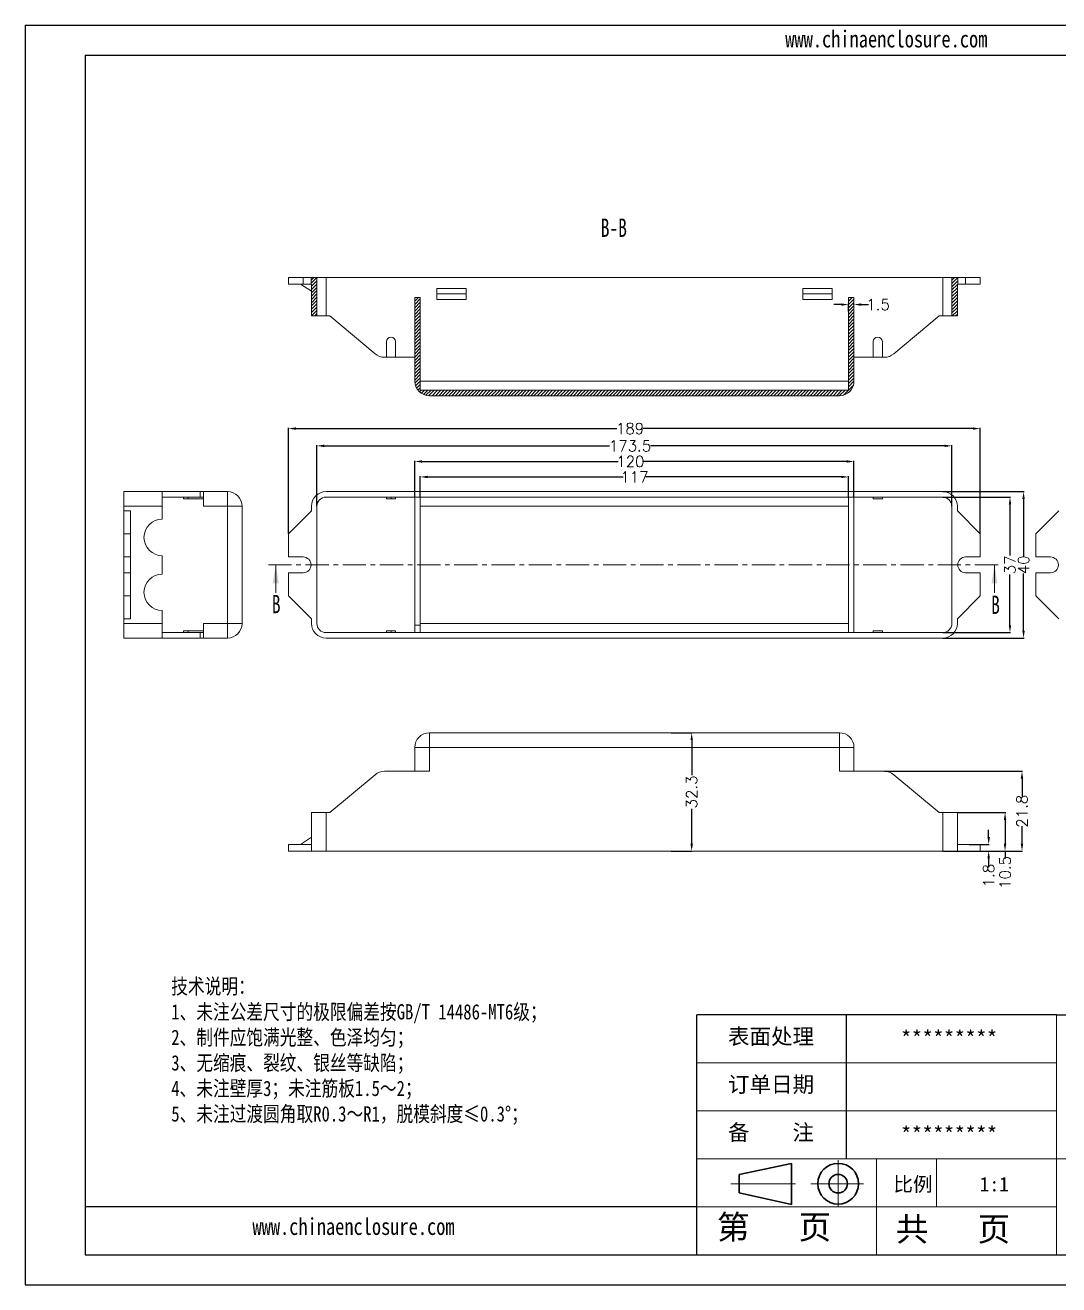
# Model space of a CAD drawing. Header units: inches. Extents: x -1052 to 256, y 228 to 572.
# Drawn here: x -1051.9 to -769.5, y 228.4 to 572.5 of the extents above; entities that cross this region are included whole.
import ezdxf

# ---------------------------------------------------------------- set-up
doc = ezdxf.new("R2010")
doc.units = ezdxf.units.IN
doc.linetypes.add('CENTER', pattern=[10.16, 6.35, -1.27, 1.27, -1.27])
doc.linetypes.add('CENTER2', pattern=[28.575, 19.05, -3.175, 3.175, -3.175])
doc.layers.add('文字', color=81, linetype='Continuous')
for name, color, linetype, lineweight in [('粗实线', 7, 'Continuous', 30), ('细实线', 3, 'Continuous', 9), ('细点划线', 2, 'CENTER2', 9)]:
    doc.layers.add(name, color=color, linetype=linetype, lineweight=lineweight)
doc.styles.add('SLDTEXTSTYLE6', font='TXT', dxfattribs={"width": 0.7})
doc.styles.get("Standard").update_dxf_attribs({"font": 'txt', "bigfont": 'gbcbig.shx'})
doc.styles.add('宋体', font='', dxfattribs={"width": 0.8, "height": 3.5})
doc.styles.get('宋体').set_extended_font_data('SimSun')
doc.dimstyles.new('2.5', dxfattribs={"dimtxt": 3, "dimasz": 2, "dimexe": 0.18, "dimexo": 0.0625, "dimgap": 0.09, "dimtad": 0, "dimdsep": 46, "dimtxsty": 'Standard', "dimcen": 2, "dimclrd": 3, "dimclre": 3, "dimclrt": 256, "dimadec": 0, "dimazin": 2, "dimtfac": 1, "dimtofl": 0, "dimtmove": 0, "dimatfit": 3, "dimfxl": 0, "dimtolj": 1, "dimtzin": 0, "dimarcsym": 0})
pattern_1 = [(45, (-940.0305, -574.25734), (-0.4490128, 0.4490128), [])]

# ---------------------------------------------------------------- blocks, each defined once
blk = doc.blocks.new('*D117')
at = {"color": 3, "lineweight": -2, "transparency": 16777216}
for p, q in [((-979.93, 433.61), (-979.93, 462.46)), ((-977.93, 462.28), (-890.21, 462.28)), ((-792.93, 462.28), (-883.03, 462.28)), ((-790.93, 433.61), (-790.93, 462.46))]:
    blk.add_line(p, q, dxfattribs=at)
at = {"color": 3, "transparency": 16777216}
for points in [[(-977.93, 462.61), (-977.93, 461.94), (-979.93, 462.28)], [(-792.93, 462.61), (-792.93, 461.94), (-790.93, 462.28)]]:
    blk.add_solid(points, dxfattribs=at)
at = {"layer": 'Defpoints', "color": 0, "transparency": 16777216}
for p in [(-790.93, 462.28), (-979.93, 433.55), (-790.93, 433.55)]:
    blk.add_point(p, dxfattribs=at)
at = {"transparency": 16777216, "insert": (-886.62, 462.28), "char_height": 3, "attachment_point": 5}
blk.add_mtext('\\A1;189', dxfattribs=at)
blk = doc.blocks.new('*D118')
at = {"color": 3, "lineweight": -2, "transparency": 16777216}
for p, q in [((-972.18, 441.11), (-972.18, 457.74)), ((-798.68, 441.11), (-798.68, 457.74)), ((-970.18, 457.56), (-892.21, 457.56)), ((-800.68, 457.56), (-881.03, 457.56))]:
    blk.add_line(p, q, dxfattribs=at)
at = {"color": 3, "transparency": 16777216}
for points in [[(-970.18, 457.89), (-970.18, 457.22), (-972.18, 457.56)], [(-800.68, 457.89), (-800.68, 457.22), (-798.68, 457.56)]]:
    blk.add_solid(points, dxfattribs=at)
at = {"layer": 'Defpoints', "color": 0, "transparency": 16777216}
for p in [(-798.68, 457.56), (-972.18, 441.05), (-798.68, 441.05)]:
    blk.add_point(p, dxfattribs=at)
at = {"transparency": 16777216, "insert": (-886.62, 457.56), "char_height": 3, "attachment_point": 5}
blk.add_mtext('\\A1;173.5', dxfattribs=at)
blk = doc.blocks.new('*D119')
at = {"color": 3, "lineweight": -2, "transparency": 16777216}
for p, q in [((-945.43, 443.61), (-945.43, 453.47)), ((-943.43, 453.29), (-889.87, 453.29)), ((-827.43, 453.29), (-883.19, 453.29)), ((-825.43, 443.61), (-825.43, 453.47))]:
    blk.add_line(p, q, dxfattribs=at)
at = {"color": 3, "transparency": 16777216}
for points in [[(-943.43, 453.62), (-943.43, 452.96), (-945.43, 453.29)], [(-827.43, 453.62), (-827.43, 452.96), (-825.43, 453.29)]]:
    blk.add_solid(points, dxfattribs=at)
at = {"layer": 'Defpoints', "color": 0, "transparency": 16777216}
for p in [(-825.43, 453.29), (-945.43, 443.55), (-825.43, 443.55)]:
    blk.add_point(p, dxfattribs=at)
at = {"transparency": 16777216, "insert": (-886.53, 453.29), "char_height": 3, "attachment_point": 5}
blk.add_mtext('\\A1;120', dxfattribs=at)
blk = doc.blocks.new('*D120')
at = {"color": 3, "lineweight": -2, "transparency": 16777216}
for p, q in [((-943.93, 443.61), (-943.93, 449.25)), ((-941.93, 449.07), (-888.52, 449.07)), ((-828.93, 449.07), (-882.34, 449.07)), ((-826.93, 443.61), (-826.93, 449.25))]:
    blk.add_line(p, q, dxfattribs=at)
at = {"color": 3, "transparency": 16777216}
for points in [[(-941.93, 449.4), (-941.93, 448.74), (-943.93, 449.07)], [(-828.93, 449.4), (-828.93, 448.74), (-826.93, 449.07)]]:
    blk.add_solid(points, dxfattribs=at)
at = {"layer": 'Defpoints', "color": 0, "transparency": 16777216}
for p in [(-826.93, 449.07), (-943.93, 443.55), (-826.93, 443.55)]:
    blk.add_point(p, dxfattribs=at)
at = {"transparency": 16777216, "insert": (-885.43, 449.07), "char_height": 3, "attachment_point": 5}
blk.add_mtext('\\A1;117', dxfattribs=at)
blk = doc.blocks.new('*D121')
at = {"color": 3, "lineweight": -2, "transparency": 16777216}
for p, q in [((-801.12, 445.05), (-778.92, 445.05)), ((-779.1, 443.05), (-779.1, 427.39)), ((-779.1, 407.05), (-779.1, 422.71)), ((-801.12, 405.05), (-778.92, 405.05))]:
    blk.add_line(p, q, dxfattribs=at)
at = {"color": 3, "transparency": 16777216}
for points in [[(-779.43, 443.05), (-778.77, 443.05), (-779.1, 445.05)], [(-779.43, 407.05), (-778.77, 407.05), (-779.1, 405.05)]]:
    blk.add_solid(points, dxfattribs=at)
at = {"layer": 'Defpoints', "color": 0, "transparency": 16777216}
for p in [(-801.18, 445.05), (-779.1, 445.05), (-801.18, 405.05)]:
    blk.add_point(p, dxfattribs=at)
at = {"transparency": 16777216, "insert": (-779.1, 425.05), "char_height": 3, "attachment_point": 5, "rotation": 90}
blk.add_mtext('\\A1;40', dxfattribs=at)
blk = doc.blocks.new('*D122')
at = {"color": 3, "lineweight": -2, "transparency": 16777216}
for p, q in [((-801.12, 443.55), (-782.63, 443.55)), ((-782.81, 441.55), (-782.81, 427.64)), ((-782.81, 408.55), (-782.81, 422.46)), ((-801.12, 406.55), (-782.63, 406.55))]:
    blk.add_line(p, q, dxfattribs=at)
at = {"color": 3, "transparency": 16777216}
for points in [[(-783.14, 441.55), (-782.48, 441.55), (-782.81, 443.55)], [(-783.14, 408.55), (-782.48, 408.55), (-782.81, 406.55)]]:
    blk.add_solid(points, dxfattribs=at)
at = {"layer": 'Defpoints', "color": 0, "transparency": 16777216}
for p in [(-801.18, 443.55), (-782.81, 443.55), (-801.18, 406.55)]:
    blk.add_point(p, dxfattribs=at)
at = {"transparency": 16777216, "insert": (-782.81, 425.05), "char_height": 3, "attachment_point": 5, "rotation": 90}
blk.add_mtext('\\A1;37', dxfattribs=at)
blk = doc.blocks.new('*D123')
at = {"color": 3, "lineweight": -2, "transparency": 16777216}
for p, q in [((-788.63, 350.68), (-788.63, 352.68)), ((-793.99, 348.68), (-788.45, 348.68)), ((-793.99, 346.88), (-788.45, 346.88)), ((-788.63, 344.88), (-788.63, 342.76))]:
    blk.add_line(p, q, dxfattribs=at)
at = {"color": 3, "transparency": 16777216}
for points in [[(-788.96, 350.68), (-788.29, 350.68), (-788.63, 348.68)], [(-788.96, 344.88), (-788.29, 344.88), (-788.63, 346.88)]]:
    blk.add_solid(points, dxfattribs=at)
at = {"layer": 'Defpoints', "color": 0, "transparency": 16777216}
for p in [(-794.06, 348.68), (-788.63, 348.68), (-794.06, 346.88)]:
    blk.add_point(p, dxfattribs=at)
at = {"transparency": 16777216, "insert": (-788.63, 340.17), "char_height": 3, "attachment_point": 5, "rotation": 90}
blk.add_mtext('\\A1;1.8', dxfattribs=at)
blk = doc.blocks.new('*D124')
at = {"color": 3, "lineweight": -2, "transparency": 16777216}
for p, q in [((-797.12, 357.38), (-783.97, 357.38)), ((-784.15, 355.38), (-784.15, 348.88)), ((-796.32, 346.88), (-783.97, 346.88)), ((-784.15, 346.88), (-784.15, 344.88))]:
    blk.add_line(p, q, dxfattribs=at)
at = {"color": 3, "transparency": 16777216}
for points in [[(-784.49, 355.38), (-783.82, 355.38), (-784.15, 357.38)], [(-784.49, 348.88), (-783.82, 348.88), (-784.15, 346.88)]]:
    blk.add_solid(points, dxfattribs=at)
at = {"layer": 'Defpoints', "color": 0, "transparency": 16777216}
for p in [(-797.18, 357.38), (-784.15, 357.38), (-796.38, 346.88)]:
    blk.add_point(p, dxfattribs=at)
at = {"transparency": 16777216, "insert": (-784.15, 341.04), "char_height": 3, "attachment_point": 5, "rotation": 90}
blk.add_mtext('\\A1;10.5', dxfattribs=at)
blk = doc.blocks.new('*D125')
at = {"color": 3, "lineweight": -2, "transparency": 16777216}
for p, q in [((-817.07, 368.68), (-779.34, 368.68)), ((-779.52, 366.68), (-779.52, 361.87)), ((-779.52, 348.88), (-779.52, 353.69)), ((-801.12, 346.88), (-779.34, 346.88))]:
    blk.add_line(p, q, dxfattribs=at)
at = {"color": 3, "transparency": 16777216}
for points in [[(-779.86, 366.68), (-779.19, 366.68), (-779.52, 368.68)], [(-779.86, 348.88), (-779.19, 348.88), (-779.52, 346.88)]]:
    blk.add_solid(points, dxfattribs=at)
at = {"layer": 'Defpoints', "color": 0, "transparency": 16777216}
for p in [(-817.14, 368.68), (-779.52, 368.68), (-801.18, 346.88)]:
    blk.add_point(p, dxfattribs=at)
at = {"transparency": 16777216, "insert": (-779.52, 357.78), "char_height": 3, "attachment_point": 5, "rotation": 90}
blk.add_mtext('\\A1;21.8', dxfattribs=at)
blk = doc.blocks.new('*D126')
at = {"color": 3, "lineweight": -2, "transparency": 16777216}
for p, q in [((-875.35, 379.18), (-869.6, 379.18)), ((-869.78, 377.18), (-869.78, 367.62)), ((-869.78, 348.88), (-869.78, 358.44)), ((-875.35, 346.88), (-869.6, 346.88))]:
    blk.add_line(p, q, dxfattribs=at)
at = {"color": 3, "transparency": 16777216}
for points in [[(-870.11, 377.18), (-869.44, 377.18), (-869.78, 379.18)], [(-870.11, 348.88), (-869.44, 348.88), (-869.78, 346.88)]]:
    blk.add_solid(points, dxfattribs=at)
at = {"layer": 'Defpoints', "color": 0, "transparency": 16777216}
for p in [(-875.41, 379.18), (-869.78, 379.18), (-875.41, 346.88)]:
    blk.add_point(p, dxfattribs=at)
at = {"transparency": 16777216, "insert": (-869.78, 363.03), "char_height": 3, "attachment_point": 5, "rotation": 90}
blk.add_mtext('\\A1;32.3', dxfattribs=at)
blk = doc.blocks.new('*D127')
at = {"color": 3, "lineweight": -2, "transparency": 16777216}
for p, q in [((-828.93, 496.15), (-830.93, 496.15)), ((-826.93, 494.23), (-826.93, 496.33)), ((-825.43, 496.14), (-825.43, 496.33)), ((-823.43, 496.15), (-821.43, 496.15))]:
    blk.add_line(p, q, dxfattribs=at)
at = {"color": 3, "transparency": 16777216}
for points in [[(-828.93, 496.48), (-828.93, 495.81), (-826.93, 496.15)], [(-823.43, 496.48), (-823.43, 495.81), (-825.43, 496.15)]]:
    blk.add_solid(points, dxfattribs=at)
at = {"layer": 'Defpoints', "color": 0, "transparency": 16777216}
for p in [(-825.43, 496.15), (-825.43, 496.08), (-826.93, 494.17)]:
    blk.add_point(p, dxfattribs=at)
at = {"transparency": 16777216, "insert": (-818.84, 496.15), "char_height": 3, "attachment_point": 5}
blk.add_mtext('\\A1;1.5', dxfattribs=at)

msp = doc.modelspace()

# ---------------------------------------------------------------- hatches: boundary and pattern name
at = {"linetype": 'Continuous', "lineweight": 0}
h = msp.add_hatch(dxfattribs=at)
h.set_pattern_fill('ANSI31', color=4, scale=0.2, style=0)
h.set_pattern_definition(pattern_1)
h.paths.add_polyline_path([(-973.682, 501.767), (-973.682, 493.067), (-972.182, 493.067), (-972.182, 503.567), (-973.782, 503.567), (-973.782, 501.767)], flags=0)
h = msp.add_hatch(dxfattribs=at)
h.set_pattern_fill('ANSI31', color=4, scale=0.2, style=0)
h.set_pattern_definition(pattern_1)
h.paths.add_polyline_path([(-798.682, 493.067), (-797.182, 493.067), (-797.182, 501.767), (-797.082, 501.767), (-797.082, 503.567), (-798.682, 503.567)], flags=0)
h = msp.add_hatch(dxfattribs=at)
h.set_pattern_fill('ANSI31', color=4, scale=0.2, style=0)
h.set_pattern_definition(pattern_1)
edge = h.paths.add_edge_path(flags=0)
edge.add_line((-826.932, 498.067), (-826.932, 472.767))
edge.add_line((-826.932, 472.767), (-943.932, 472.767))
edge.add_line((-943.932, 472.767), (-943.932, 498.067))
edge.add_line((-943.932, 498.067), (-945.432, 498.067))
edge.add_line((-945.432, 498.067), (-945.432, 475.267))
edge.add_arc((-941.432, 475.267), 4, 180, 270)
edge.add_line((-941.432, 471.267), (-829.432, 471.267))
edge.add_arc((-829.432, 475.267), 4, 270, 360)
edge.add_line((-825.432, 475.267), (-825.432, 498.067))
edge.add_line((-825.432, 498.067), (-826.932, 498.067))

# ---------------------------------------------------------------- linework, layer by layer
for p, q in [((-1051.891, 572.458), (-565.306, 572.458)), ((-1051.891, 572.458), (-1051.891, 228.408)), ((-1035.508, 564.266), (-573.498, 564.266)), ((-1035.508, 564.266), (-1035.508, 236.6)), ((-770.098, 302.133), (-868.398, 302.133)), ((-868.398, 236.6), (-868.398, 302.133)), ((-827.44, 262.813), (-827.44, 302.133)), ((-770.098, 302.133), (-573.498, 302.133)), ((-868.398, 249.706), (-1035.508, 249.706)), ((-1035.508, 236.6), (-573.498, 236.6)), ((-1051.891, 228.408), (-565.306, 228.408))]:
    msp.add_line(p, q)
at = {"color": 7, "linetype": 'Continuous', "lineweight": 15}
for p, q in [((-979.932, 501.767), (-979.932, 503.567)), ((-979.932, 503.567), (-975.932, 503.567)), ((-975.932, 501.767), (-975.932, 503.567)), ((-975.932, 503.567), (-973.782, 503.567)), ((-973.782, 503.567), (-973.782, 501.767)), ((-972.182, 503.567), (-973.782, 503.567)), ((-972.182, 493.067), (-972.182, 503.567)), ((-969.682, 503.567), (-972.182, 503.567)), ((-969.682, 493.067), (-969.682, 503.567)), ((-801.182, 503.567), (-969.682, 503.567)), ((-801.182, 503.567), (-801.182, 493.067)), ((-798.682, 503.567), (-801.182, 503.567)), ((-797.082, 503.567), (-798.682, 503.567)), ((-798.682, 503.567), (-798.682, 493.067)), ((-797.082, 503.567), (-797.082, 501.767)), ((-794.932, 503.567), (-797.082, 503.567)), ((-794.932, 501.767), (-794.932, 503.567)), ((-790.932, 503.567), (-794.932, 503.567)), ((-790.932, 503.567), (-790.932, 501.767)), ((-979.932, 501.767), (-975.932, 501.767)), ((-976.682, 501.767), (-973.682, 499.767)), ((-975.932, 501.767), (-973.782, 501.767)), ((-973.682, 501.767), (-973.782, 501.767)), ((-973.682, 493.067), (-973.682, 501.767)), ((-931.432, 500.567), (-939.432, 500.567)), ((-939.432, 500.567), (-939.432, 497.567)), ((-939.432, 499.067), (-931.432, 499.067)), ((-931.432, 497.567), (-931.432, 500.567)), ((-839.432, 500.567), (-831.432, 500.567)), ((-839.432, 497.567), (-839.432, 500.567)), ((-831.432, 499.067), (-839.432, 499.067)), ((-831.432, 500.567), (-831.432, 497.567)), ((-797.082, 501.767), (-797.182, 501.767)), ((-797.182, 501.767), (-797.182, 493.067)), ((-794.932, 501.767), (-797.082, 501.767)), ((-790.932, 501.767), (-794.932, 501.767)), ((-945.432, 475.267), (-945.432, 498.067)), ((-943.932, 498.067), (-945.432, 498.067)), ((-943.932, 498.067), (-943.932, 472.767)), ((-931.432, 497.567), (-939.432, 497.567)), ((-831.432, 497.567), (-839.432, 497.567)), ((-825.432, 498.067), (-826.932, 498.067)), ((-826.932, 472.767), (-826.932, 498.067)), ((-825.432, 498.067), (-825.432, 475.267)), ((-973.682, 493.067), (-972.182, 493.067)), ((-969.682, 493.067), (-972.182, 493.067)), ((-969.682, 493.067), (-968.682, 493.067)), ((-968.682, 493.067), (-956.297, 482.7)), ((-802.182, 493.067), (-814.568, 482.7)), ((-801.182, 493.067), (-802.182, 493.067)), ((-801.182, 493.067), (-798.682, 493.067)), ((-797.182, 493.067), (-798.682, 493.067)), ((-953.182, 481.767), (-953.182, 486.017)), ((-950.682, 486.017), (-950.682, 481.767)), ((-820.182, 486.017), (-820.182, 481.767)), ((-817.682, 481.767), (-817.682, 486.017)), ((-953.182, 481.767), (-953.729, 481.767)), ((-950.682, 481.767), (-953.182, 481.767)), ((-945.432, 481.767), (-950.682, 481.767)), ((-820.182, 481.767), (-825.432, 481.767)), ((-820.182, 481.767), (-817.682, 481.767)), ((-817.135, 481.767), (-817.682, 481.767)), ((-826.932, 475.267), (-943.932, 475.267)), ((-826.932, 472.767), (-943.932, 472.767)), ((-829.432, 471.267), (-941.432, 471.267)), ((-1024.926, 445.052), (-1014.426, 445.052)), ((-1024.926, 441.052), (-1024.926, 445.052)), ((-1014.426, 445.052), (-1014.426, 441.052)), ((-1014.426, 445.052), (-1004.059, 445.052)), ((-1004.059, 443.552), (-1004.059, 445.052)), ((-1004.059, 445.052), (-1003.126, 445.052)), ((-1003.126, 445.052), (-1003.126, 443.552)), ((-1003.126, 445.052), (-996.626, 445.052)), ((-996.626, 441.052), (-996.626, 445.052)), ((-801.182, 445.052), (-969.682, 445.052)), ((-1014.426, 441.052), (-1024.926, 441.052)), ((-1024.926, 439.802), (-1024.926, 441.052)), ((-1014.426, 443.552), (-1004.059, 443.552)), ((-1014.426, 437.552), (-1014.426, 441.052)), ((-1008.626, 443.552), (-1008.626, 443.052)), ((-1007.376, 443.052), (-1008.626, 443.052)), ((-1007.376, 443.552), (-1007.376, 443.052)), ((-1003.126, 443.052), (-1007.376, 443.052)), ((-1003.126, 443.552), (-1004.059, 443.552)), ((-1003.126, 443.052), (-1003.126, 443.552)), ((-1003.126, 443.052), (-1003.126, 441.052)), ((-996.626, 441.052), (-1003.126, 441.052)), ((-996.626, 441.052), (-992.626, 441.052)), ((-996.626, 409.052), (-996.626, 441.052)), ((-992.626, 441.052), (-992.626, 409.052)), ((-973.682, 441.052), (-973.682, 439.802)), ((-972.182, 441.052), (-972.182, 409.052)), ((-801.182, 443.552), (-969.682, 443.552)), ((-953.182, 443.052), (-953.182, 443.552)), ((-951.932, 443.052), (-953.182, 443.052)), ((-951.932, 443.052), (-951.932, 443.552)), ((-950.682, 443.052), (-951.932, 443.052)), ((-950.682, 443.552), (-950.682, 443.052)), ((-945.432, 443.552), (-945.432, 408.552)), ((-943.932, 408.552), (-943.932, 443.552)), ((-943.932, 441.052), (-826.932, 441.052)), ((-826.932, 443.552), (-826.932, 406.552)), ((-825.432, 406.552), (-825.432, 443.552)), ((-820.182, 443.052), (-820.182, 443.552)), ((-817.682, 443.052), (-820.182, 443.052)), ((-817.682, 443.552), (-817.682, 443.052)), ((-798.682, 409.052), (-798.682, 441.052)), ((-797.182, 439.802), (-797.182, 441.052)), ((-1023.126, 439.802), (-1024.926, 439.802)), ((-1024.926, 439.802), (-1024.926, 433.552)), ((-1023.126, 439.802), (-1023.126, 433.552)), ((-973.682, 439.802), (-979.932, 433.552)), ((-797.182, 439.802), (-790.932, 433.552)), ((-769.461, 439.802), (-775.711, 433.552)), ((-1023.126, 433.552), (-1024.926, 433.552)), ((-1024.926, 433.552), (-1024.926, 427.202)), ((-1023.126, 433.552), (-1023.126, 427.202)), ((-979.932, 433.552), (-979.932, 427.202)), ((-790.932, 433.552), (-790.932, 427.202)), ((-775.711, 433.552), (-775.711, 427.202)), ((-1024.926, 427.202), (-1023.126, 427.202)), ((-1024.926, 427.202), (-1024.926, 422.902)), ((-1023.126, 427.202), (-1023.126, 422.902)), ((-1014.426, 422.552), (-1014.426, 427.552)), ((-979.932, 427.202), (-975.932, 427.202)), ((-790.932, 427.202), (-794.932, 427.202)), ((-775.711, 427.202), (-771.711, 427.202)), ((-1024.926, 422.902), (-1024.926, 416.552)), ((-1023.126, 422.902), (-1024.926, 422.902)), ((-1023.126, 422.902), (-1023.126, 416.552)), ((-979.932, 422.902), (-979.932, 416.552)), ((-975.932, 422.902), (-979.932, 422.902)), ((-794.932, 422.902), (-790.932, 422.902)), ((-790.932, 422.902), (-790.932, 416.552)), ((-775.711, 422.902), (-775.711, 416.552)), ((-771.711, 422.902), (-775.711, 422.902)), ((-1023.126, 416.552), (-1024.926, 416.552)), ((-1024.926, 416.552), (-1024.926, 410.302)), ((-1023.126, 416.552), (-1023.126, 410.302)), ((-979.932, 416.552), (-973.682, 410.302)), ((-790.932, 416.552), (-797.182, 410.302)), ((-775.711, 416.552), (-769.461, 410.302)), ((-1023.126, 410.302), (-1024.926, 410.302)), ((-1024.926, 409.052), (-1024.926, 410.302)), ((-1014.426, 409.052), (-1014.426, 412.552)), ((-973.682, 410.302), (-973.682, 409.052)), ((-797.182, 409.052), (-797.182, 410.302)), ((-1024.926, 409.052), (-1014.426, 409.052)), ((-1024.926, 405.052), (-1024.926, 409.052)), ((-1014.426, 409.052), (-1014.426, 405.052)), ((-1004.059, 406.552), (-1014.426, 406.552)), ((-1008.626, 407.052), (-1008.626, 406.552)), ((-1008.626, 407.052), (-1007.376, 407.052)), ((-1007.376, 407.052), (-1007.376, 406.552)), ((-1003.126, 407.052), (-1007.376, 407.052)), ((-1004.059, 405.052), (-1004.059, 406.552)), ((-1004.059, 406.552), (-1003.126, 406.552)), ((-1003.126, 409.052), (-996.626, 409.052)), ((-1003.126, 407.052), (-1003.126, 409.052)), ((-1003.126, 407.052), (-1003.126, 406.552)), ((-1003.126, 406.552), (-1003.126, 405.052)), ((-996.626, 409.052), (-992.626, 409.052)), ((-996.626, 409.052), (-996.626, 405.052)), ((-969.682, 406.552), (-801.182, 406.552)), ((-953.182, 406.552), (-953.182, 407.052)), ((-953.182, 407.052), (-951.932, 407.052)), ((-951.932, 407.052), (-951.932, 406.552)), ((-951.932, 407.052), (-950.682, 407.052)), ((-950.682, 407.052), (-950.682, 406.552)), ((-943.932, 408.552), (-945.432, 408.552)), ((-945.432, 408.552), (-945.432, 406.552)), ((-826.932, 409.052), (-943.932, 409.052)), ((-943.932, 406.552), (-943.932, 408.552)), ((-820.182, 406.552), (-820.182, 407.052)), ((-820.182, 407.052), (-817.682, 407.052)), ((-817.682, 407.052), (-817.682, 406.552)), ((-1014.426, 405.052), (-1024.926, 405.052)), ((-1004.059, 405.052), (-1014.426, 405.052)), ((-1003.126, 405.052), (-1004.059, 405.052)), ((-996.626, 405.052), (-1003.126, 405.052)), ((-969.682, 405.052), (-801.182, 405.052)), ((-941.432, 379.18), (-941.432, 375.18)), ((-941.432, 379.18), (-829.432, 379.18)), ((-829.432, 375.18), (-829.432, 379.18)), ((-941.432, 375.18), (-945.432, 375.18)), ((-945.432, 368.68), (-945.432, 375.18)), ((-829.432, 375.18), (-941.432, 375.18)), ((-941.432, 375.18), (-941.432, 368.68)), ((-825.432, 375.18), (-829.432, 375.18)), ((-829.432, 368.68), (-829.432, 375.18)), ((-825.432, 375.18), (-825.432, 368.68)), ((-941.432, 368.68), (-953.729, 368.68)), ((-817.135, 368.68), (-829.432, 368.68)), ((-968.682, 357.38), (-956.297, 367.747)), ((-802.182, 357.38), (-814.568, 367.747)), ((-973.682, 346.88), (-973.682, 357.38)), ((-969.682, 357.38), (-973.682, 357.38)), ((-969.682, 357.38), (-969.682, 346.88)), ((-969.682, 357.38), (-968.682, 357.38)), ((-801.182, 357.38), (-802.182, 357.38)), ((-801.182, 346.88), (-801.182, 357.38)), ((-801.182, 357.38), (-797.182, 357.38)), ((-797.182, 357.38), (-797.182, 346.88)), ((-979.932, 348.68), (-979.932, 346.88)), ((-973.682, 348.68), (-979.932, 348.68)), ((-973.682, 350.68), (-976.682, 348.68)), ((-797.182, 348.68), (-790.932, 348.68)), ((-790.932, 348.68), (-790.932, 346.88)), ((-973.682, 346.88), (-979.932, 346.88)), ((-969.682, 346.88), (-973.682, 346.88)), ((-801.182, 346.88), (-969.682, 346.88)), ((-797.182, 346.88), (-801.182, 346.88)), ((-797.182, 346.88), (-790.932, 346.88))]:
    msp.add_line(p, q, dxfattribs=at)
at = {"color": 1, "linetype": 'CENTER', "lineweight": 0}
msp.add_line((-985.439, 425.052), (-785.046, 425.052), dxfattribs=at)
at = {"color": 7, "linetype": 'Continuous', "lineweight": 0}
for p, q in [((-983.439, 417.452), (-983.439, 425.052)), ((-787.046, 417.452), (-787.046, 425.052))]:
    msp.add_line(p, q, dxfattribs=at)
at = {"color": 7, "linetype": 'Continuous', "lineweight": 15}
for centre, radius, start, end in [((-951.932, 486.017), 1.25, 90, 180), ((-951.932, 486.017), 1.25, 0, 90), ((-818.932, 486.017), 1.25, 0, 180), ((-953.729, 485.767), 4, 230.06942, 270), ((-817.135, 485.767), 4, 270, 309.93058), ((-941.432, 475.267), 4, 180, 270), ((-829.432, 475.267), 4, 270, 0), ((-996.626, 441.052), 4, 0, 90), ((-969.682, 441.052), 4, 90, 180), ((-801.182, 441.052), 4, 0, 90), ((-969.682, 441.052), 2.5, 90, 180), ((-801.182, 441.052), 2.5, 0, 90), ((-1014.426, 432.552), 5, 90, 270), ((-975.932, 425.052), 2.15, 270, 90), ((-794.932, 425.052), 2.15, 90, 270), ((-771.711, 425.052), 2.15, 270, 90), ((-1014.426, 417.552), 5, 90, 270), ((-996.626, 409.052), 4, 270, 0), ((-969.682, 409.052), 4, 180, 270), ((-969.682, 409.052), 2.5, 180, 270), ((-801.182, 409.052), 2.5, 270, 0), ((-801.182, 409.052), 4, 270, 0), ((-941.432, 375.18), 4, 90, 180), ((-829.432, 375.18), 4, 0, 90), ((-953.729, 364.68), 4, 90, 129.93058), ((-817.135, 364.68), 4, 50.06942, 90)]:
    msp.add_arc(centre, radius, start, end, dxfattribs=at)
at = {"color": 7, "linetype": 'Continuous', "lineweight": 0}
for points in [[(-983.439, 425.052), (-984.239, 420.052), (-982.639, 420.052)], [(-787.046, 425.052), (-787.846, 420.052), (-786.246, 420.052)]]:
    msp.add_solid(points, dxfattribs=at)
at = {"layer": '粗实线', "color": 7}
for p, q in [((-842.494, 261.587), (-856.815, 258.552)), ((-842.494, 261.587), (-842.494, 250.363)), ((-856.815, 258.552), (-856.815, 253.487)), ((-856.815, 253.487), (-842.494, 250.363))]:
    msp.add_line(p, q, dxfattribs=at)
for radius in [5.568, 2.532]:
    msp.add_circle((-829.749, 256.019), radius, dxfattribs=at)
at = {"layer": '细实线', "color": 7}
for p, q in [((-770.098, 302.133), (-770.098, 236.6)), ((-770.098, 289.026), (-868.398, 289.026)), ((-770.098, 275.92), (-868.398, 275.92)), ((-573.498, 262.813), (-868.398, 262.813)), ((-819.248, 262.813), (-819.248, 236.6)), ((-802.865, 262.813), (-802.865, 249.706)), ((-770.098, 249.706), (-868.398, 249.706))]:
    msp.add_line(p, q, dxfattribs=at)
at = {"layer": '细点划线', "color": 7}
for p, q in [((-829.749, 262.428), (-829.749, 249.706)), ((-859.099, 256.019), (-841.397, 256.019)), ((-837.195, 256.019), (-822.805, 256.019))]:
    msp.add_line(p, q, dxfattribs=at)

# ---------------------------------------------------------------- texts
at = {"color": 7, "linetype": 'Continuous', "char_height": 5, "attachment_point": 1, "style": 'SLDTEXTSTYLE6'}
for s, insert in [('B-B', (-894.62, 519.636)), ('B', (-984.49, 416.847)), ('B', (-787.946, 416.654))]:
    msp.add_mtext(s, dxfattribs=dict(at, insert=insert))
at = {"char_height": 4.31035, "width": 2449.78831, "attachment_point": 1}
for s, insert in [('{\\fSimHei|b0|i0|c134|p49;表面处理}', (-859.85, 298.414)), ('{\\fSimHei|b0|i0|c134|p49;*********}', (-812.64, 297.859)), ('{\\fSimHei|b0|i0|c134|p49;订单日期}', (-859.85, 285.307)), ('{\\fSimHei|b0|i0|c134|p49;备    注}', (-859.85, 272.2)), ('{\\fSimHei|b0|i0|c134|p49;*********}', (-812.64, 271.646))]:
    msp.add_mtext(s, dxfattribs=dict(at, insert=insert))
at = {"layer": '文字', "color": 0, "attachment_point": 1, "style": '宋体'}
for s, insert, char_height, width in [('www.chinaenclosure.com', (-844.211, 571), 4.61355, 81.0556), ('{\\H1.111x;技术说明：\\P1、未注公差尺寸的极限偏差按GB/T 14486-MT6级；\\P2、制件应饱满光整、色泽均匀；\\P3、无缩痕、裂纹、银丝等缺陷；\\P4、未注壁厚3；未注筋板1.5～2；\\P5、未注过渡圆角取R0.3～R1，脱模斜度≤0.3%%D；}', (-1011.971, 312.034), 3.76305, 178.61731), ('www.chinaenclosure.com', (-989.793, 246.645), 4.61355, 81.0556)]:
    msp.add_mtext(s, dxfattribs=dict(at, insert=insert, char_height=char_height, width=width))
at = {"layer": '细实线', "color": 7, "attachment_point": 1}
for s, insert, char_height, width in [('{\\fSimSun|b0|i0|c134|p54;比例}', (-814.661, 257.849), 3.932, 17.26026), ('{\\fSimSun|b0|i0|c134|p54;1:1}', (-791.11, 257.849), 3.932, 17.26026), ('{\\fSimSun|b0|i0|c134|p54;第   页}', (-862.884, 247.454), 6.55333, 49.15), ('{\\fSimSun|b0|i0|c134|p54; 共   页}', (-818.446, 246.897), 6.55333, 49.15)]:
    msp.add_mtext(s, dxfattribs=dict(at, insert=insert, char_height=char_height, width=width))

# ---------------------------------------------------------------- dimensions: what is measured, and where the dimension line sits
for base, p1, p2, picture, middle in [((-825.432, 496.147), (-826.932, 494.171), (-825.432, 496.076), '*D127', (-818.842, 496.147)), ((-826.932, 449.07), (-943.932, 443.552), (-826.932, 443.552), '*D120', (-885.432, 449.07))]:
    dim = msp.add_linear_dim(base=base, p1=p1, p2=p2, dimstyle='2.5')
    dim.commit()
    dim.dimension.update_dxf_attribs({"geometry": picture, "text_midpoint": middle})
for base, p1, p2, picture, middle in [((-790.932, 462.277), (-979.932, 433.552), (-790.932, 433.552), '*D117', (-886.625, 462.277)), ((-798.682, 457.556), (-972.182, 441.052), (-798.682, 441.052), '*D118', (-886.625, 457.556)), ((-825.432, 453.289), (-945.432, 443.552), (-825.432, 443.552), '*D119', (-886.534, 453.289))]:
    dim = msp.add_linear_dim(base=base, p1=p1, p2=p2, dimstyle='2.5')
    dim.commit()
    dim.dimension.update_dxf_attribs({"geometry": picture, "text_midpoint": middle, "dimtype": 160})
for base, p1, p2, picture, middle in [((-779.099, 445.052), (-801.182, 405.052), (-801.182, 445.052), '*D121', (-779.099, 425.052)), ((-782.81, 443.552), (-801.182, 406.552), (-801.182, 443.552), '*D122', (-782.81, 425.052)), ((-869.777, 379.18), (-875.412, 346.88), (-875.412, 379.18), '*D126', (-869.777, 363.03)), ((-779.522, 368.68), (-801.182, 346.88), (-817.135, 368.68), '*D125', (-779.522, 357.78))]:
    dim = msp.add_linear_dim(base=base, p1=p1, p2=p2, angle=90, dimstyle='2.5')
    dim.commit()
    dim.dimension.update_dxf_attribs({"geometry": picture, "text_midpoint": middle})
for base, p1, p2, picture, middle in [((-784.154, 357.38), (-796.382, 346.88), (-797.182, 357.38), '*D124', (-784.154, 341.04)), ((-788.626, 348.68), (-794.057, 346.88), (-794.057, 348.68), '*D123', (-788.626, 340.168))]:
    dim = msp.add_linear_dim(base=base, p1=p1, p2=p2, angle=90, dimstyle='2.5')
    dim.commit()
    dim.dimension.update_dxf_attribs({"geometry": picture, "text_midpoint": middle, "dimtype": 160})

doc.saveas('drawing.dxf')
